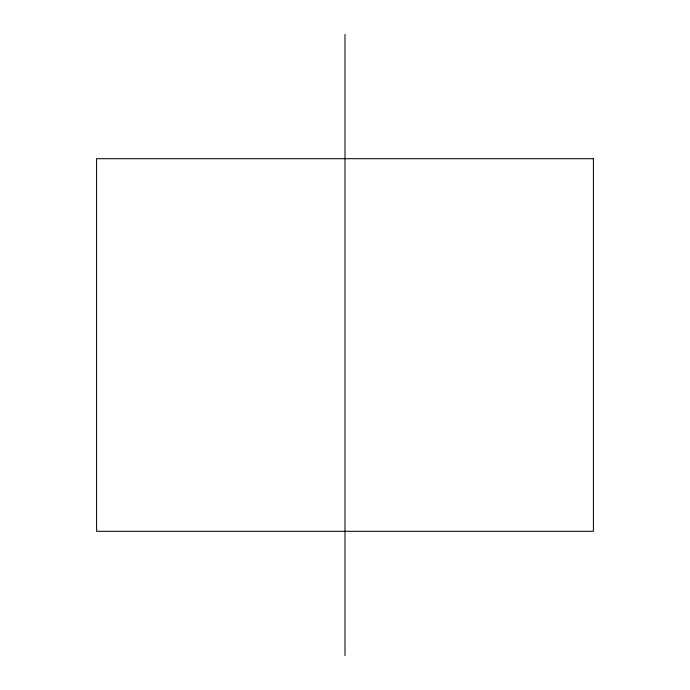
<?xml version="1.0" encoding="UTF-8"?>
<svg xmlns="http://www.w3.org/2000/svg" width="690" height="690" viewBox="0 0 690 690"><rect width="100%" height="100%" fill="white"/><g stroke="black" fill="none" stroke-linecap="round" stroke-linejoin="round"><path stroke-width="1.03" d="M345 34.5L345 655.5M593.4 158.7L96.6 158.7L96.6 531.3L593.4 531.3L593.4 158.7"/></g></svg>
